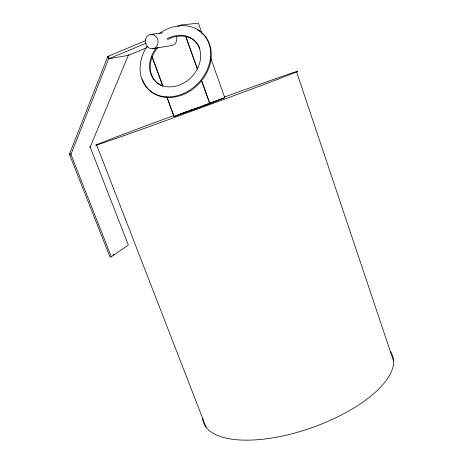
<?xml version="1.0" encoding="UTF-8"?>
<svg xmlns="http://www.w3.org/2000/svg" width="463" height="463" viewBox="0 0 463 463"><rect width="100%" height="100%" fill="white"/><g stroke="black" fill="none" stroke-linecap="round" stroke-linejoin="round"><path stroke-width="0.69" d="M89.949 147.639L128.633 54.547M179.083 114.511L209.444 103.562M112.984 255.119L114.158 254.309M145.388 40.721L107.804 56.44L69.415 154.266L110.049 257.15L111.334 256.791L128.326 245.025L89.932 146.43M177.636 26.617L181.681 24.944M111.334 256.791L70.7 153.803L69.415 154.266L70.723 155.064L109.21 57.256L107.804 56.44L108.695 58.795L146.279 43.146M147.101 47.62L128.401 55.346L108.695 58.795M205.804 105.055L220.973 99.082M210.364 57.042L224.758 97.716L209.762 103.625L173.99 116.531L166.79 96.935M173.99 116.531L205.925 104.985M210.086 103.318L213.345 101.982M180.373 113.991L182.711 113.094M184.002 112.607L185.929 111.884M190.415 110.217L192.249 109.54M190.218 110.217L192.255 109.482M210.815 102.751L224.758 97.716M206.602 104.742L210.549 103.313M203.419 105.471L206.625 104.314M207.262 104.088L209.172 103.411M209.808 103.185L211.533 102.589M152.535 48.719A7.229 6.349 78.4 0 0 156.749 37.451A7.229 6.349 78.4 0 0 145.781 38.47A7.229 6.349 78.4 0 0 152.535 48.719L171.559 45.524A6.823 6.065 79.9 0 0 176.438 36.432M150.799 34.378L162.889 32.861M181.606 24.956L198.367 23.15L201.966 33.319M96.651 144.971L206.151 427.39M151.98 56.376L162.895 86.101M166.865 96.912L174.059 116.502M152.148 57.065L162.82 86.124M185.802 36.473L197.452 69.022M201.579 80.545L209.826 103.602L201.509 80.568M185.732 36.484L197.383 69.039M296.58 71.869L393.585 361.099M224.225 97.108A107.225 1.059 -20.1 0 1 294.601 72.72A107.225 1.059 -20.1 0 1 177.971 116.207A107.225 1.059 -20.1 0 1 96.877 144.595L115.738 137.187A107.225 1.059 -20.1 0 1 173.33 115.704M390.338 351.544A100.257 40.837 -19.4 0 1 311.888 427.679A100.257 40.837 -19.4 0 1 202.615 418.008M197.296 29.823A38.846 31.588 -46.3 0 1 196.48 86.141A38.846 31.588 -46.3 0 1 142.529 79.613M197.354 43.95A28.127 22.866 -46.3 0 1 199.912 48.76M162.444 86.049A28.127 22.866 -46.3 0 1 158.184 47.116M167.699 39.523A28.127 22.866 -46.3 0 1 196.954 43.418M159.382 33.475A38.921 31.629 -46.3 0 1 210.509 50.554A38.921 31.629 -46.3 0 1 165.904 96.819A38.921 31.629 -46.3 0 1 147.147 46.167M167.033 38.776A28.185 22.895 -46.3 0 1 200.624 56.602A28.185 22.895 -46.3 0 1 165.528 86.477A28.185 22.895 -46.3 0 1 156.124 48.065"/></g></svg>
